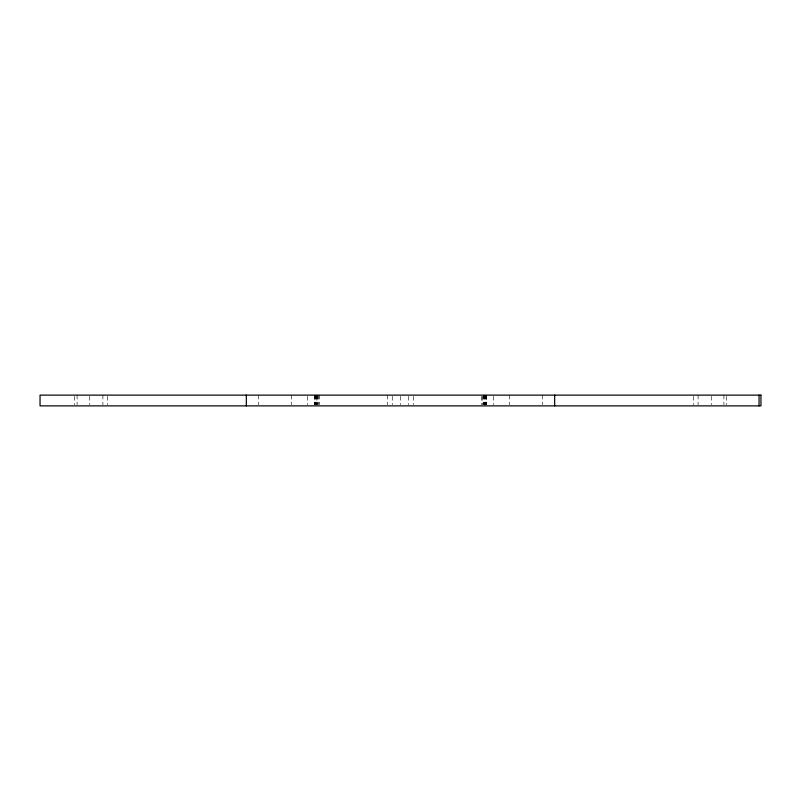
<?xml version="1.0" encoding="UTF-8"?>
<svg xmlns="http://www.w3.org/2000/svg" width="801" height="801" viewBox="0 0 801 801"><rect width="100%" height="100%" fill="white"/><g stroke="black" fill="none" stroke-linecap="round" stroke-linejoin="round"><path stroke-width="0.6" stroke-dasharray="4 3" d="M726.607 396.315L726.607 404.685M723.914 395.123L723.914 404.685M711.268 396.315L711.268 404.685M698.102 395.123L698.102 404.685M693.576 396.315L693.576 404.685M542.487 395.123L542.487 404.685M509.496 395.123L509.496 404.685M493.396 396.315L493.396 404.685M486.547 395.123L486.547 404.685M486.497 395.123L486.497 404.685M486.337 395.123L486.337 404.685M486.077 395.123L486.077 404.685M485.716 395.123L485.716 404.685M485.246 395.123L485.246 404.685M484.675 395.123L484.675 404.685M484.104 395.123L484.104 404.685M483.994 395.123L483.994 404.685M483.213 395.123L483.213 404.685M482.342 396.315L482.342 404.685M481.621 396.315L481.621 404.685M413.406 396.315L413.406 404.685M408.72 396.315L408.72 404.685M400.5 396.315L400.5 404.685M392.28 396.315L392.28 404.685M387.594 395.123L387.594 404.685M319.379 395.123L319.379 404.685M318.658 395.123L318.658 404.685M317.787 395.123L317.787 404.685M317.006 395.123L317.006 404.685M316.896 396.315L316.896 404.685M316.325 395.123L316.325 404.685M315.754 395.123L315.754 404.685M315.284 395.123L315.284 404.685M314.923 395.123L314.923 404.685M314.663 395.123L314.663 404.685M314.453 395.123L314.453 404.685M307.604 396.315L307.604 404.685M291.504 395.123L291.504 404.685M258.513 395.123L258.513 404.685M107.424 396.315L107.424 404.685M102.898 395.123L102.898 404.685M89.732 396.315L89.732 404.685M77.086 395.123L77.086 404.685M74.393 396.315L74.393 404.685"/><path stroke-width="1.2" d="M759.048 395.123L759.048 405.877M554.672 395.123L554.672 405.877M246.328 395.123L246.328 405.877M760.95 395.123L40.05 395.123L40.05 405.877L760.95 405.877L760.95 395.123"/></g></svg>
